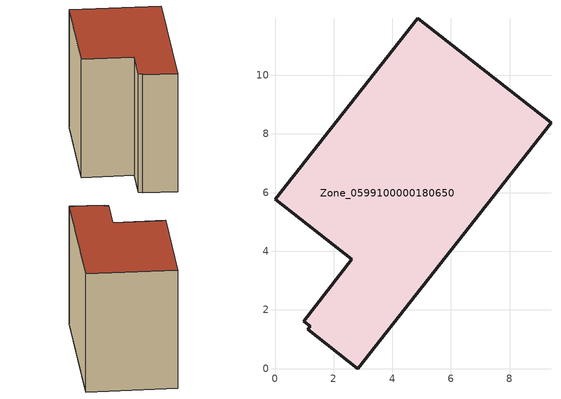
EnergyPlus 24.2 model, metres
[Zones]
Zone_0599100000180650
 floor ground (C_G): 1.2,1.45 0.97,1.62 2.62,3.72 0,5.76 4.87,11.94 9.41,8.39 2.83,0 1.11,1.34 z3.07
 wall outside (C_F): 2.83,0 9.41,8.39 4.87,11.94 0,5.76 2.62,3.72 0.97,1.62 1.2,1.45 1.11,1.34 2.83,0 z3.07:11.07
 roof outside (C_R): 0.97,1.62 1.2,1.45 1.11,1.34 2.83,0 9.41,8.39 4.87,11.94 0,5.76 2.62,3.72 z11.07
[BUILDING]
Pand.0599100000180650: North Axis=0; Terrain=City; Loads Convergence Tolerance Value=0.04; Temperature Convergence Tolerance Value=0.4; Solar Distribution=FullExterior; Maximum Number of Warmup Days=25; Minimum Number of Warmup Days=1
[Site:Location]
Rotterdam.The.Hague.AP_ZH_NLD Design_Conditions: Latitude=51.96; Longitude=4.45; Time Zone=1; Elevation=-4.5
[SITE:GROUNDTEMPERATURE:BUILDINGSURFACE]
18, 18, 18, 18, 18, 18, 18, 18, 18, 18, 18, 18
[MATERIAL] Thermal Absorptance=0.9; Solar Absorptance=0.7; Visible Absorptance=0.7
Name | Roughness | Thickness | Conductivity | Density | Specific Heat
G.TI.1946-1964 | MediumSmooth | 0.15 | 1 | 540 | 1210
F.TI.1946-1964 | Rough | 0.3 | 0.857143 | 1920 | 840
R.TI.1946-1964 | MediumRough | 0.2 | 0.277778 | 1500 | 1000
[CONSTRUCTION]
C_G: G.TI.1946-1964
C_F: F.TI.1946-1964
C_R: R.TI.1946-1964
[ZONE]
Zone_0599100000180650: Type=1; Multiplier=1; Ceiling Height=Autocalculate; Volume=Autocalculate; Floor Area=autocalculate; Part of Total Floor Area=Yes
[ZONEINFILTRATION:DESIGNFLOWRATE]
Infil_Zone_0599100000180650: Zone or ZoneList or Space or SpaceList=Zone_0599100000180650; Schedule=AlwaysOn; Design Flow Rate Calculation Method=Flow/Area; Flow Rate per Floor Area=0.003; Constant Term Coefficient=1; Temperature Term Coefficient=0; Velocity Term Coefficient=0; Velocity Squared Term Coefficient=0
[HVACTEMPLATE:ZONE:IDEALLOADSAIRSYSTEM]
Zone_0599100000180650: Maximum Heating Supply Air Temperature=50; Minimum Cooling Supply Air Temperature=13; Maximum Heating Supply Air Humidity Ratio=0.0156; Minimum Cooling Supply Air Humidity Ratio=0.0077; Heating Limit=NoLimit; Cooling Limit=NoLimit; Dehumidification Control Type=ConstantSensibleHeatRatio; Cooling Sensible Heat Ratio=0.7; Dehumidification Setpoint=60; Humidification Control Type=None; Humidification Setpoint=30; Outdoor Air Method=None; Outdoor Air Flow Rate per Person=0.00944; Outdoor Air Flow Rate per Zone Floor Area=0; Outdoor Air Flow Rate per Zone=0; Demand Controlled Ventilation Type=None; Outdoor Air Economizer Type=NoEconomizer; Heat Recovery Type=None; Sensible Heat Recovery Effectiveness=0.7; Latent Heat Recovery Effectiveness=0.65
[ZONECONTROL:THERMOSTAT]
ThermostatControl_Zone_0599100000180650: Zone or ZoneList=Zone_0599100000180650; Control Type Schedule=DualSetpointControlType; Control 1=Thermostat_Zone_0599100000180650; Temperature Difference Between Cutout And Setpoint=0
[THERMOSTATSETPOINT:DUALSETPOINT]
Thermostat_Zone_0599100000180650: Heating Setpoint Temperature Schedule=HeatingSetpoint_Zone_0599100000180650; Cooling Setpoint Temperature Schedule=CoolingSetpoint_Zone_0599100000180650
[SCHEDULE:COMPACT]
HeatingSetpoint_Zone_0599100000180650: Through: 12/31, For: AllDays, Until: 24:00, 21
CoolingSetpoint_Zone_0599100000180650: Through: 12/31, For: AllDays, Until: 24:00, 24
DualSetpointControlType: Through: 12/31, For: AllDays, Until: 24:00, 4
AlwaysOn: Through: 12/31, For: AllDays, Until: 24:00, 1
